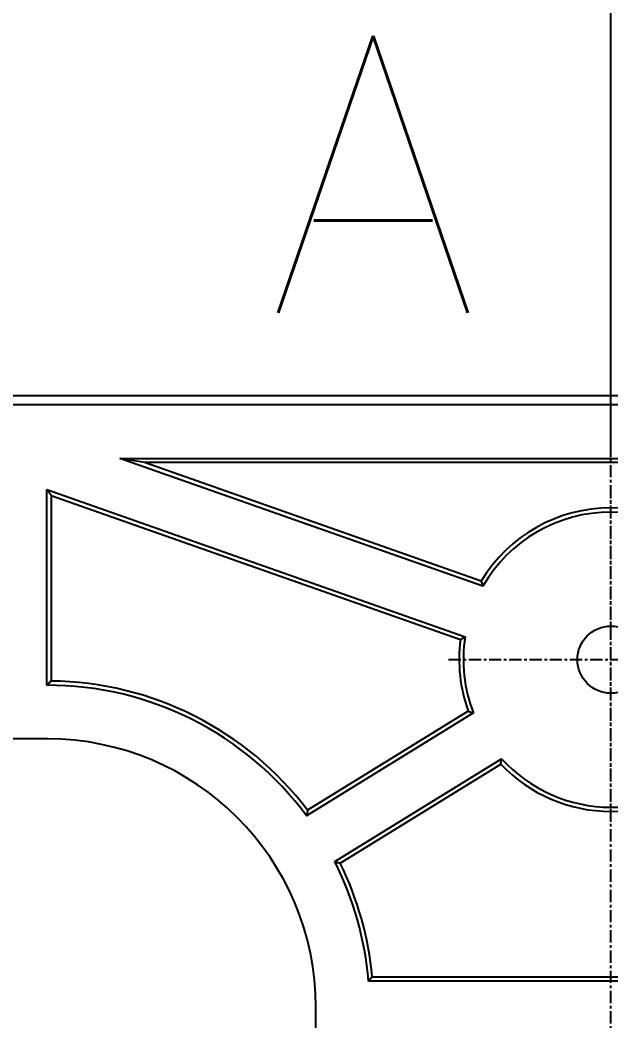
# Model space of a CAD drawing. Extents: x -268 to 907, y 393 to 1224.
# Drawn here: x 227.64 to 249.66, y 995.58 to 1032.88 of the extents above; entities that cross this region are included whole.
import ezdxf

# ---------------------------------------------------------------- set-up
doc = ezdxf.new("R2010")
doc.units = 0
doc.header["$LTSCALE"] = 1.21
doc.header["$MEASUREMENT"] = 0
doc.linetypes.add('CENTER', pattern=[0.6, 0.375, -0.075, 0.075, -0.075])
doc.layers.get('0').update_dxf_attribs({"linetype": 'CONTINUOUS'})
doc.layers.get('DEFPOINTS').update_dxf_attribs({"linetype": 'CONTINUOUS'})
doc.layers.add('DIM', color=82, linetype='CONTINUOUS')
doc.styles.get("Standard").update_dxf_attribs({"font": 'txt', "bigfont": 'gbcbig.shx'})
doc.styles.add('TXT', font='txt.shx', dxfattribs={"bigfont": 'gbcbig.shx'})
doc.dimstyles.new('Y3', dxfattribs={"dimtxt": 3, "dimasz": 2, "dimexe": 0.3, "dimexo": 0.3, "dimgap": 0.66, "dimtad": 0, "dimdec": 4, "dimdsep": 46, "dimtxsty": 'Standard', "dimcen": 0, "dimclrd": 3, "dimclre": 3, "dimadec": 0, "dimazin": 0, "dimtfac": 1, "dimtdec": 4, "dimtofl": 0, "dimtmove": 2, "dimatfit": 3, "dimfxl": 0, "dimtolj": 1, "dimarcsym": 0})

# ---------------------------------------------------------------- blocks, each defined once
blk = doc.blocks.new('_CLOSEDBLANK')
at = {"color": 0, "linetype": 'ByBlock'}
for p, q in [((-1, 0.167), (0, 0)), ((-1, 0.167), (-1, -0.167)), ((0, 0), (-1, -0.167))]:
    blk.add_line(p, q, dxfattribs=at)
blk = doc.blocks.new('*D49')
at = {"layer": 'DEFPOINTS', "color": 0}
for p in [(249.664, 1035.761), (249.664, 1016.385), (166.664, 1015.268)]:
    blk.add_point(p, dxfattribs=at)
at = {"layer": 'DIM', "color": 3, "lineweight": -2}
for p, q in [((166.664, 1015.568), (166.664, 1036.061)), ((249.664, 1016.685), (249.664, 1036.061)), ((168.664, 1035.761), (204.171, 1035.761)), ((247.664, 1035.761), (212.157, 1035.761))]:
    blk.add_line(p, q, dxfattribs=at)
at = {"layer": 'DIM', "color": 3, "lineweight": -2, "xscale": 2, "yscale": 2, "zscale": 2, "rotation": 180}
blk.add_blockref('_CLOSEDBLANK', (166.664, 1035.761), dxfattribs=at)
at = {"layer": 'DIM', "color": 3, "lineweight": -2, "xscale": 2, "yscale": 2, "zscale": 2}
blk.add_blockref('_CLOSEDBLANK', (249.664, 1035.761), dxfattribs=at)
at = {"layer": 'DIM', "color": 0, "insert": (208.164, 1035.761), "char_height": 4, "attachment_point": 5, "style": 'TXT'}
blk.add_mtext('\\A1;83', dxfattribs=at)

msp = doc.modelspace()

# ---------------------------------------------------------------- linework, layer by layer
at = {"color": 7, "linetype": 'Continuous'}
for p, q in [((153.81469, 1018.89201), (345.51334, 1018.89201)), ((345.16414, 1018.5428), (154.16389, 1018.5428)), ((244.89391, 1011.78295), (231.36332, 1016.54225)), ((231.36332, 1016.54225), (267.96471, 1016.54225)), ((232.28413, 1016.38503), (231.36332, 1016.54225)), ((244.82413, 1011.97416), (232.28413, 1016.38503)), ((267.0439, 1016.38503), (232.28413, 1016.38503)), ((228.63935, 1008.09198), (228.63935, 1015.38028)), ((228.79657, 1015.15831), (228.63935, 1015.38028)), ((228.63935, 1015.38028), (244.23028, 1009.89626)), ((228.79657, 1015.15831), (228.79657, 1008.24851)), ((228.79657, 1015.15831), (244.05616, 1009.79084)), ((244.34336, 1007.12286), (238.35672, 1003.43023)), ((244.53592, 1007.05691), (238.3169, 1003.22094)), ((228.66401, 1006.09201), (176.61469, 1006.09201)), ((239.36686, 1001.51871), (245.58588, 1005.35468)), ((239.57175, 1001.46037), (245.55839, 1005.15299)), ((258.70381, 997.06852), (240.62421, 997.06852)), ((240.76826, 997.22575), (258.55977, 997.22575)), ((238.66401, 848.04504), (238.66401, 996.09201))]:
    msp.add_line(p, q, dxfattribs=at)
at = {"color": 1, "linetype": 'CENTER'}
for p, q in [((249.66401, 635.19808), (249.66401, 1018.89201)), ((249.66401, 1002.99504), (249.66401, 1015.09504)), ((243.61401, 1009.04504), (255.71401, 1009.04504))]:
    msp.add_line(p, q, dxfattribs=at)
at = {"color": 7}
for points in [[(244.824, 1011.97, 0), (244.824, 1011.97, 0), (244.825, 1011.97, 0), (244.825, 1011.97, 0), (244.826, 1011.97, 0), (244.826, 1011.97, 0), (244.826, 1011.97, 0), (244.827, 1011.97, 0), (244.827, 1011.97, 0), (244.827, 1011.97, 0), (244.828, 1011.96, 0), (244.828, 1011.96, 0), (244.828, 1011.96, 0), (244.829, 1011.96, 0), (244.829, 1011.96, 0), (244.83, 1011.96, 0), (244.83, 1011.96, 0), (244.83, 1011.96, 0), (244.831, 1011.96, 0), (244.831, 1011.96, 0), (244.831, 1011.95, 0), (244.832, 1011.95, 0), (244.832, 1011.95, 0), (244.832, 1011.95, 0), (244.833, 1011.95, 0), (244.833, 1011.95, 0), (244.834, 1011.95, 0), (244.834, 1011.95, 0), (244.834, 1011.95, 0), (244.835, 1011.95, 0), (244.835, 1011.94, 0), (244.835, 1011.94, 0), (244.836, 1011.94, 0), (244.836, 1011.94, 0), (244.836, 1011.94, 0), (244.837, 1011.94, 0), (244.837, 1011.94, 0), (244.837, 1011.94, 0), (244.838, 1011.94, 0), (244.838, 1011.94, 0), (244.839, 1011.93, 0), (244.839, 1011.93, 0), (244.839, 1011.93, 0), (244.84, 1011.93, 0), (244.84, 1011.93, 0), (244.84, 1011.93, 0), (244.841, 1011.93, 0), (244.841, 1011.93, 0), (244.841, 1011.93, 0), (244.842, 1011.93, 0), (244.842, 1011.92, 0), (244.843, 1011.92, 0), (244.843, 1011.92, 0), (244.843, 1011.92, 0), (244.844, 1011.92, 0), (244.844, 1011.92, 0), (244.844, 1011.92, 0), (244.845, 1011.92, 0), (244.845, 1011.92, 0), (244.845, 1011.92, 0), (244.846, 1011.91, 0), (244.846, 1011.91, 0), (244.847, 1011.91, 0), (244.847, 1011.91, 0), (244.847, 1011.91, 0), (244.848, 1011.91, 0), (244.848, 1011.91, 0), (244.848, 1011.91, 0), (244.849, 1011.91, 0), (244.849, 1011.9, 0), (244.849, 1011.9, 0), (244.85, 1011.9, 0), (244.85, 1011.9, 0), (244.851, 1011.9, 0), (244.851, 1011.9, 0), (244.851, 1011.9, 0), (244.852, 1011.9, 0), (244.852, 1011.9, 0), (244.852, 1011.9, 0), (244.853, 1011.89, 0), (244.853, 1011.89, 0), (244.853, 1011.89, 0), (244.854, 1011.89, 0), (244.854, 1011.89, 0), (244.855, 1011.89, 0), (244.855, 1011.89, 0), (244.855, 1011.89, 0), (244.856, 1011.89, 0), (244.856, 1011.89, 0), (244.856, 1011.88, 0), (244.857, 1011.88, 0), (244.857, 1011.88, 0), (244.857, 1011.88, 0), (244.858, 1011.88, 0), (244.858, 1011.88, 0), (244.859, 1011.88, 0), (244.859, 1011.88, 0), (244.859, 1011.88, 0), (244.86, 1011.88, 0), (244.86, 1011.87, 0), (244.86, 1011.87, 0), (244.861, 1011.87, 0), (244.861, 1011.87, 0), (244.861, 1011.87, 0), (244.862, 1011.87, 0), (244.862, 1011.87, 0), (244.863, 1011.87, 0), (244.863, 1011.87, 0), (244.863, 1011.87, 0), (244.864, 1011.86, 0), (244.864, 1011.86, 0), (244.864, 1011.86, 0), (244.865, 1011.86, 0), (244.865, 1011.86, 0), (244.866, 1011.86, 0), (244.866, 1011.86, 0), (244.866, 1011.86, 0), (244.867, 1011.86, 0), (244.867, 1011.86, 0), (244.867, 1011.85, 0), (244.868, 1011.85, 0), (244.868, 1011.85, 0), (244.868, 1011.85, 0), (244.869, 1011.85, 0), (244.869, 1011.85, 0), (244.87, 1011.85, 0), (244.87, 1011.85, 0), (244.87, 1011.85, 0), (244.871, 1011.85, 0), (244.871, 1011.84, 0), (244.871, 1011.84, 0), (244.872, 1011.84, 0), (244.872, 1011.84, 0), (244.872, 1011.84, 0), (244.873, 1011.84, 0), (244.873, 1011.84, 0), (244.874, 1011.84, 0), (244.874, 1011.84, 0), (244.874, 1011.84, 0), (244.875, 1011.83, 0), (244.875, 1011.83, 0), (244.875, 1011.83, 0), (244.876, 1011.83, 0), (244.876, 1011.83, 0), (244.877, 1011.83, 0), (244.877, 1011.83, 0), (244.877, 1011.83, 0), (244.878, 1011.83, 0), (244.878, 1011.83, 0), (244.878, 1011.82, 0), (244.879, 1011.82, 0), (244.879, 1011.82, 0), (244.879, 1011.82, 0), (244.88, 1011.82, 0), (244.88, 1011.82, 0), (244.881, 1011.82, 0), (244.881, 1011.82, 0), (244.881, 1011.82, 0), (244.882, 1011.82, 0), (244.882, 1011.81, 0), (244.882, 1011.81, 0), (244.883, 1011.81, 0), (244.883, 1011.81, 0), (244.884, 1011.81, 0), (244.884, 1011.81, 0), (244.884, 1011.81, 0), (244.885, 1011.81, 0), (244.885, 1011.81, 0), (244.885, 1011.81, 0), (244.886, 1011.8, 0), (244.886, 1011.8, 0), (244.887, 1011.8, 0), (244.887, 1011.8, 0), (244.887, 1011.8, 0), (244.888, 1011.8, 0), (244.888, 1011.8, 0), (244.888, 1011.8, 0), (244.889, 1011.8, 0), (244.889, 1011.8, 0), (244.889, 1011.79, 0), (244.89, 1011.79, 0), (244.89, 1011.79, 0), (244.891, 1011.79, 0), (244.891, 1011.79, 0), (244.891, 1011.79, 0), (244.892, 1011.79, 0), (244.892, 1011.79, 0), (244.892, 1011.79, 0), (244.893, 1011.79, 0), (244.893, 1011.78, 0), (244.894, 1011.78, 0), (244.894, 1011.78, 0)], [(244.056, 1009.79, 0), (244.057, 1009.79, 0), (244.058, 1009.79, 0), (244.059, 1009.79, 0), (244.06, 1009.79, 0), (244.061, 1009.79, 0), (244.062, 1009.79, 0), (244.063, 1009.79, 0), (244.063, 1009.8, 0), (244.064, 1009.8, 0), (244.065, 1009.8, 0), (244.066, 1009.8, 0), (244.067, 1009.8, 0), (244.068, 1009.8, 0), (244.069, 1009.8, 0), (244.07, 1009.8, 0), (244.071, 1009.8, 0), (244.072, 1009.8, 0), (244.073, 1009.8, 0), (244.073, 1009.8, 0), (244.074, 1009.8, 0), (244.075, 1009.8, 0), (244.076, 1009.8, 0), (244.077, 1009.8, 0), (244.078, 1009.8, 0), (244.079, 1009.8, 0), (244.08, 1009.81, 0), (244.081, 1009.81, 0), (244.082, 1009.81, 0), (244.083, 1009.81, 0), (244.083, 1009.81, 0), (244.084, 1009.81, 0), (244.085, 1009.81, 0), (244.086, 1009.81, 0), (244.087, 1009.81, 0), (244.088, 1009.81, 0), (244.089, 1009.81, 0), (244.09, 1009.81, 0), (244.091, 1009.81, 0), (244.092, 1009.81, 0), (244.093, 1009.81, 0), (244.093, 1009.81, 0), (244.094, 1009.81, 0), (244.095, 1009.81, 0), (244.096, 1009.82, 0), (244.097, 1009.82, 0), (244.098, 1009.82, 0), (244.099, 1009.82, 0), (244.1, 1009.82, 0), (244.101, 1009.82, 0), (244.102, 1009.82, 0), (244.103, 1009.82, 0), (244.103, 1009.82, 0), (244.104, 1009.82, 0), (244.105, 1009.82, 0), (244.106, 1009.82, 0), (244.107, 1009.82, 0), (244.108, 1009.82, 0), (244.109, 1009.82, 0), (244.11, 1009.82, 0), (244.111, 1009.82, 0), (244.112, 1009.82, 0), (244.113, 1009.83, 0), (244.113, 1009.83, 0), (244.114, 1009.83, 0), (244.115, 1009.83, 0), (244.116, 1009.83, 0), (244.117, 1009.83, 0), (244.118, 1009.83, 0), (244.119, 1009.83, 0), (244.12, 1009.83, 0), (244.121, 1009.83, 0), (244.122, 1009.83, 0), (244.123, 1009.83, 0), (244.123, 1009.83, 0), (244.124, 1009.83, 0), (244.125, 1009.83, 0), (244.126, 1009.83, 0), (244.127, 1009.83, 0), (244.128, 1009.83, 0), (244.129, 1009.84, 0), (244.13, 1009.84, 0), (244.131, 1009.84, 0), (244.132, 1009.84, 0), (244.133, 1009.84, 0), (244.133, 1009.84, 0), (244.134, 1009.84, 0), (244.135, 1009.84, 0), (244.136, 1009.84, 0), (244.137, 1009.84, 0), (244.138, 1009.84, 0), (244.139, 1009.84, 0), (244.14, 1009.84, 0), (244.141, 1009.84, 0), (244.142, 1009.84, 0), (244.143, 1009.84, 0), (244.144, 1009.84, 0), (244.144, 1009.84, 0), (244.145, 1009.85, 0), (244.146, 1009.85, 0), (244.147, 1009.85, 0), (244.148, 1009.85, 0), (244.149, 1009.85, 0), (244.15, 1009.85, 0), (244.151, 1009.85, 0), (244.152, 1009.85, 0), (244.153, 1009.85, 0), (244.154, 1009.85, 0), (244.154, 1009.85, 0), (244.155, 1009.85, 0), (244.156, 1009.85, 0), (244.157, 1009.85, 0), (244.158, 1009.85, 0), (244.159, 1009.85, 0), (244.16, 1009.85, 0), (244.161, 1009.85, 0), (244.162, 1009.86, 0), (244.163, 1009.86, 0), (244.164, 1009.86, 0), (244.165, 1009.86, 0), (244.165, 1009.86, 0), (244.166, 1009.86, 0), (244.167, 1009.86, 0), (244.168, 1009.86, 0), (244.169, 1009.86, 0), (244.17, 1009.86, 0), (244.171, 1009.86, 0), (244.172, 1009.86, 0), (244.173, 1009.86, 0), (244.174, 1009.86, 0), (244.175, 1009.86, 0), (244.175, 1009.86, 0), (244.176, 1009.86, 0), (244.177, 1009.86, 0), (244.178, 1009.87, 0), (244.179, 1009.87, 0), (244.18, 1009.87, 0), (244.181, 1009.87, 0), (244.182, 1009.87, 0), (244.183, 1009.87, 0), (244.184, 1009.87, 0), (244.185, 1009.87, 0), (244.186, 1009.87, 0), (244.186, 1009.87, 0), (244.187, 1009.87, 0), (244.188, 1009.87, 0), (244.189, 1009.87, 0), (244.19, 1009.87, 0), (244.191, 1009.87, 0), (244.192, 1009.87, 0), (244.193, 1009.87, 0), (244.194, 1009.87, 0), (244.195, 1009.87, 0), (244.196, 1009.88, 0), (244.196, 1009.88, 0), (244.197, 1009.88, 0), (244.198, 1009.88, 0), (244.199, 1009.88, 0), (244.2, 1009.88, 0), (244.201, 1009.88, 0), (244.202, 1009.88, 0), (244.203, 1009.88, 0), (244.204, 1009.88, 0), (244.205, 1009.88, 0), (244.206, 1009.88, 0), (244.207, 1009.88, 0), (244.207, 1009.88, 0), (244.208, 1009.88, 0), (244.209, 1009.88, 0), (244.21, 1009.88, 0), (244.211, 1009.88, 0), (244.212, 1009.89, 0), (244.213, 1009.89, 0), (244.214, 1009.89, 0), (244.215, 1009.89, 0), (244.216, 1009.89, 0), (244.217, 1009.89, 0), (244.217, 1009.89, 0), (244.218, 1009.89, 0), (244.219, 1009.89, 0), (244.22, 1009.89, 0), (244.221, 1009.89, 0), (244.222, 1009.89, 0), (244.223, 1009.89, 0), (244.224, 1009.89, 0), (244.225, 1009.89, 0), (244.226, 1009.89, 0), (244.227, 1009.89, 0), (244.228, 1009.89, 0), (244.228, 1009.9, 0), (244.229, 1009.9, 0), (244.23, 1009.9, 0)], [(228.639, 1008.09, 0), (228.64, 1008.09, 0), (228.641, 1008.09, 0), (228.642, 1008.09, 0), (228.643, 1008.1, 0), (228.643, 1008.1, 0), (228.644, 1008.1, 0), (228.645, 1008.1, 0), (228.646, 1008.1, 0), (228.647, 1008.1, 0), (228.648, 1008.1, 0), (228.648, 1008.1, 0), (228.649, 1008.1, 0), (228.65, 1008.1, 0), (228.651, 1008.1, 0), (228.652, 1008.1, 0), (228.652, 1008.11, 0), (228.653, 1008.11, 0), (228.654, 1008.11, 0), (228.655, 1008.11, 0), (228.656, 1008.11, 0), (228.657, 1008.11, 0), (228.657, 1008.11, 0), (228.658, 1008.11, 0), (228.659, 1008.11, 0), (228.66, 1008.11, 0), (228.661, 1008.11, 0), (228.662, 1008.11, 0), (228.662, 1008.11, 0), (228.663, 1008.12, 0), (228.664, 1008.12, 0), (228.665, 1008.12, 0), (228.666, 1008.12, 0), (228.666, 1008.12, 0), (228.667, 1008.12, 0), (228.668, 1008.12, 0), (228.669, 1008.12, 0), (228.67, 1008.12, 0), (228.671, 1008.12, 0), (228.671, 1008.12, 0), (228.672, 1008.12, 0), (228.673, 1008.13, 0), (228.674, 1008.13, 0), (228.675, 1008.13, 0), (228.675, 1008.13, 0), (228.676, 1008.13, 0), (228.677, 1008.13, 0), (228.678, 1008.13, 0), (228.679, 1008.13, 0), (228.68, 1008.13, 0), (228.68, 1008.13, 0), (228.681, 1008.13, 0), (228.682, 1008.13, 0), (228.683, 1008.14, 0), (228.684, 1008.14, 0), (228.685, 1008.14, 0), (228.685, 1008.14, 0), (228.686, 1008.14, 0), (228.687, 1008.14, 0), (228.688, 1008.14, 0), (228.689, 1008.14, 0), (228.689, 1008.14, 0), (228.69, 1008.14, 0), (228.691, 1008.14, 0), (228.692, 1008.14, 0), (228.693, 1008.15, 0), (228.694, 1008.15, 0), (228.694, 1008.15, 0), (228.695, 1008.15, 0), (228.696, 1008.15, 0), (228.697, 1008.15, 0), (228.698, 1008.15, 0), (228.698, 1008.15, 0), (228.699, 1008.15, 0), (228.7, 1008.15, 0), (228.701, 1008.15, 0), (228.702, 1008.15, 0), (228.703, 1008.16, 0), (228.703, 1008.16, 0), (228.704, 1008.16, 0), (228.705, 1008.16, 0), (228.706, 1008.16, 0), (228.707, 1008.16, 0), (228.708, 1008.16, 0), (228.708, 1008.16, 0), (228.709, 1008.16, 0), (228.71, 1008.16, 0), (228.711, 1008.16, 0), (228.712, 1008.16, 0), (228.712, 1008.17, 0), (228.713, 1008.17, 0), (228.714, 1008.17, 0), (228.715, 1008.17, 0), (228.716, 1008.17, 0), (228.717, 1008.17, 0), (228.717, 1008.17, 0), (228.718, 1008.17, 0), (228.719, 1008.17, 0), (228.72, 1008.17, 0), (228.721, 1008.17, 0), (228.722, 1008.17, 0), (228.722, 1008.17, 0), (228.723, 1008.18, 0), (228.724, 1008.18, 0), (228.725, 1008.18, 0), (228.726, 1008.18, 0), (228.726, 1008.18, 0), (228.727, 1008.18, 0), (228.728, 1008.18, 0), (228.729, 1008.18, 0), (228.73, 1008.18, 0), (228.731, 1008.18, 0), (228.731, 1008.18, 0), (228.732, 1008.18, 0), (228.733, 1008.19, 0), (228.734, 1008.19, 0), (228.735, 1008.19, 0), (228.736, 1008.19, 0), (228.736, 1008.19, 0), (228.737, 1008.19, 0), (228.738, 1008.19, 0), (228.739, 1008.19, 0), (228.74, 1008.19, 0), (228.74, 1008.19, 0), (228.741, 1008.19, 0), (228.742, 1008.19, 0), (228.743, 1008.2, 0), (228.744, 1008.2, 0), (228.745, 1008.2, 0), (228.745, 1008.2, 0), (228.746, 1008.2, 0), (228.747, 1008.2, 0), (228.748, 1008.2, 0), (228.749, 1008.2, 0), (228.75, 1008.2, 0), (228.75, 1008.2, 0), (228.751, 1008.2, 0), (228.752, 1008.2, 0), (228.753, 1008.21, 0), (228.754, 1008.21, 0), (228.754, 1008.21, 0), (228.755, 1008.21, 0), (228.756, 1008.21, 0), (228.757, 1008.21, 0), (228.758, 1008.21, 0), (228.759, 1008.21, 0), (228.759, 1008.21, 0), (228.76, 1008.21, 0), (228.761, 1008.21, 0), (228.762, 1008.21, 0), (228.763, 1008.21, 0), (228.764, 1008.22, 0), (228.764, 1008.22, 0), (228.765, 1008.22, 0), (228.766, 1008.22, 0), (228.767, 1008.22, 0), (228.768, 1008.22, 0), (228.769, 1008.22, 0), (228.769, 1008.22, 0), (228.77, 1008.22, 0), (228.771, 1008.22, 0), (228.772, 1008.22, 0), (228.773, 1008.22, 0), (228.773, 1008.23, 0), (228.774, 1008.23, 0), (228.775, 1008.23, 0), (228.776, 1008.23, 0), (228.777, 1008.23, 0), (228.778, 1008.23, 0), (228.778, 1008.23, 0), (228.779, 1008.23, 0), (228.78, 1008.23, 0), (228.781, 1008.23, 0), (228.782, 1008.23, 0), (228.783, 1008.23, 0), (228.783, 1008.24, 0), (228.784, 1008.24, 0), (228.785, 1008.24, 0), (228.786, 1008.24, 0), (228.787, 1008.24, 0), (228.787, 1008.24, 0), (228.788, 1008.24, 0), (228.789, 1008.24, 0), (228.79, 1008.24, 0), (228.791, 1008.24, 0), (228.792, 1008.24, 0), (228.792, 1008.24, 0), (228.793, 1008.25, 0), (228.794, 1008.25, 0), (228.795, 1008.25, 0), (228.796, 1008.25, 0), (228.797, 1008.25, 0)], [(244.343, 1007.12, 0), (244.344, 1007.12, 0), (244.345, 1007.12, 0), (244.346, 1007.12, 0), (244.347, 1007.12, 0), (244.348, 1007.12, 0), (244.349, 1007.12, 0), (244.35, 1007.12, 0), (244.351, 1007.12, 0), (244.352, 1007.12, 0), (244.353, 1007.12, 0), (244.354, 1007.12, 0), (244.355, 1007.12, 0), (244.356, 1007.12, 0), (244.357, 1007.12, 0), (244.358, 1007.12, 0), (244.359, 1007.12, 0), (244.36, 1007.12, 0), (244.361, 1007.12, 0), (244.362, 1007.12, 0), (244.363, 1007.12, 0), (244.364, 1007.12, 0), (244.366, 1007.12, 0), (244.367, 1007.11, 0), (244.368, 1007.11, 0), (244.369, 1007.11, 0), (244.37, 1007.11, 0), (244.371, 1007.11, 0), (244.372, 1007.11, 0), (244.373, 1007.11, 0), (244.374, 1007.11, 0), (244.375, 1007.11, 0), (244.376, 1007.11, 0), (244.377, 1007.11, 0), (244.378, 1007.11, 0), (244.379, 1007.11, 0), (244.38, 1007.11, 0), (244.381, 1007.11, 0), (244.382, 1007.11, 0), (244.383, 1007.11, 0), (244.384, 1007.11, 0), (244.385, 1007.11, 0), (244.386, 1007.11, 0), (244.387, 1007.11, 0), (244.388, 1007.11, 0), (244.389, 1007.11, 0), (244.39, 1007.11, 0), (244.391, 1007.11, 0), (244.392, 1007.11, 0), (244.393, 1007.11, 0), (244.394, 1007.11, 0), (244.395, 1007.11, 0), (244.396, 1007.1, 0), (244.397, 1007.1, 0), (244.398, 1007.1, 0), (244.399, 1007.1, 0), (244.4, 1007.1, 0), (244.401, 1007.1, 0), (244.402, 1007.1, 0), (244.403, 1007.1, 0), (244.404, 1007.1, 0), (244.405, 1007.1, 0), (244.406, 1007.1, 0), (244.407, 1007.1, 0), (244.408, 1007.1, 0), (244.409, 1007.1, 0), (244.41, 1007.1, 0), (244.411, 1007.1, 0), (244.412, 1007.1, 0), (244.413, 1007.1, 0), (244.414, 1007.1, 0), (244.415, 1007.1, 0), (244.416, 1007.1, 0), (244.417, 1007.1, 0), (244.418, 1007.1, 0), (244.419, 1007.1, 0), (244.42, 1007.1, 0), (244.421, 1007.1, 0), (244.422, 1007.1, 0), (244.423, 1007.1, 0), (244.424, 1007.09, 0), (244.425, 1007.09, 0), (244.426, 1007.09, 0), (244.427, 1007.09, 0), (244.428, 1007.09, 0), (244.429, 1007.09, 0), (244.43, 1007.09, 0), (244.431, 1007.09, 0), (244.432, 1007.09, 0), (244.433, 1007.09, 0), (244.434, 1007.09, 0), (244.435, 1007.09, 0), (244.436, 1007.09, 0), (244.437, 1007.09, 0), (244.438, 1007.09, 0), (244.439, 1007.09, 0), (244.44, 1007.09, 0), (244.441, 1007.09, 0), (244.442, 1007.09, 0), (244.443, 1007.09, 0), (244.444, 1007.09, 0), (244.445, 1007.09, 0), (244.446, 1007.09, 0), (244.447, 1007.09, 0), (244.448, 1007.09, 0), (244.449, 1007.09, 0), (244.45, 1007.09, 0), (244.451, 1007.09, 0), (244.452, 1007.09, 0), (244.453, 1007.08, 0), (244.454, 1007.08, 0), (244.455, 1007.08, 0), (244.456, 1007.08, 0), (244.457, 1007.08, 0), (244.458, 1007.08, 0), (244.459, 1007.08, 0), (244.46, 1007.08, 0), (244.461, 1007.08, 0), (244.462, 1007.08, 0), (244.463, 1007.08, 0), (244.464, 1007.08, 0), (244.465, 1007.08, 0), (244.466, 1007.08, 0), (244.467, 1007.08, 0), (244.468, 1007.08, 0), (244.469, 1007.08, 0), (244.47, 1007.08, 0), (244.471, 1007.08, 0), (244.472, 1007.08, 0), (244.473, 1007.08, 0), (244.474, 1007.08, 0), (244.475, 1007.08, 0), (244.476, 1007.08, 0), (244.477, 1007.08, 0), (244.478, 1007.08, 0), (244.479, 1007.08, 0), (244.48, 1007.08, 0), (244.481, 1007.08, 0), (244.482, 1007.07, 0), (244.483, 1007.07, 0), (244.484, 1007.07, 0), (244.485, 1007.07, 0), (244.486, 1007.07, 0), (244.487, 1007.07, 0), (244.488, 1007.07, 0), (244.489, 1007.07, 0), (244.49, 1007.07, 0), (244.491, 1007.07, 0), (244.493, 1007.07, 0), (244.494, 1007.07, 0), (244.495, 1007.07, 0), (244.496, 1007.07, 0), (244.497, 1007.07, 0), (244.498, 1007.07, 0), (244.499, 1007.07, 0), (244.5, 1007.07, 0), (244.501, 1007.07, 0), (244.502, 1007.07, 0), (244.503, 1007.07, 0), (244.504, 1007.07, 0), (244.505, 1007.07, 0), (244.506, 1007.07, 0), (244.507, 1007.07, 0), (244.508, 1007.07, 0), (244.509, 1007.07, 0), (244.51, 1007.07, 0), (244.511, 1007.07, 0), (244.512, 1007.07, 0), (244.513, 1007.06, 0), (244.514, 1007.06, 0), (244.515, 1007.06, 0), (244.516, 1007.06, 0), (244.517, 1007.06, 0), (244.518, 1007.06, 0), (244.519, 1007.06, 0), (244.52, 1007.06, 0), (244.521, 1007.06, 0), (244.522, 1007.06, 0), (244.523, 1007.06, 0), (244.524, 1007.06, 0), (244.525, 1007.06, 0), (244.526, 1007.06, 0), (244.527, 1007.06, 0), (244.528, 1007.06, 0), (244.529, 1007.06, 0), (244.53, 1007.06, 0), (244.531, 1007.06, 0), (244.532, 1007.06, 0), (244.533, 1007.06, 0), (244.534, 1007.06, 0), (244.535, 1007.06, 0), (244.536, 1007.06, 0)], [(245.558, 1005.15, 0), (245.559, 1005.15, 0), (245.559, 1005.16, 0), (245.559, 1005.16, 0), (245.559, 1005.16, 0), (245.559, 1005.16, 0), (245.559, 1005.16, 0), (245.559, 1005.16, 0), (245.56, 1005.16, 0), (245.56, 1005.16, 0), (245.56, 1005.16, 0), (245.56, 1005.16, 0), (245.56, 1005.17, 0), (245.56, 1005.17, 0), (245.56, 1005.17, 0), (245.56, 1005.17, 0), (245.561, 1005.17, 0), (245.561, 1005.17, 0), (245.561, 1005.17, 0), (245.561, 1005.17, 0), (245.561, 1005.17, 0), (245.561, 1005.18, 0), (245.561, 1005.18, 0), (245.562, 1005.18, 0), (245.562, 1005.18, 0), (245.562, 1005.18, 0), (245.562, 1005.18, 0), (245.562, 1005.18, 0), (245.562, 1005.18, 0), (245.562, 1005.18, 0), (245.563, 1005.18, 0), (245.563, 1005.19, 0), (245.563, 1005.19, 0), (245.563, 1005.19, 0), (245.563, 1005.19, 0), (245.563, 1005.19, 0), (245.563, 1005.19, 0), (245.564, 1005.19, 0), (245.564, 1005.19, 0), (245.564, 1005.19, 0), (245.564, 1005.2, 0), (245.564, 1005.2, 0), (245.564, 1005.2, 0), (245.564, 1005.2, 0), (245.565, 1005.2, 0), (245.565, 1005.2, 0), (245.565, 1005.2, 0), (245.565, 1005.2, 0), (245.565, 1005.2, 0), (245.565, 1005.2, 0), (245.565, 1005.21, 0), (245.566, 1005.21, 0), (245.566, 1005.21, 0), (245.566, 1005.21, 0), (245.566, 1005.21, 0), (245.566, 1005.21, 0), (245.566, 1005.21, 0), (245.566, 1005.21, 0), (245.566, 1005.21, 0), (245.567, 1005.22, 0), (245.567, 1005.22, 0), (245.567, 1005.22, 0), (245.567, 1005.22, 0), (245.567, 1005.22, 0), (245.567, 1005.22, 0), (245.567, 1005.22, 0), (245.568, 1005.22, 0), (245.568, 1005.22, 0), (245.568, 1005.22, 0), (245.568, 1005.23, 0), (245.568, 1005.23, 0), (245.568, 1005.23, 0), (245.568, 1005.23, 0), (245.569, 1005.23, 0), (245.569, 1005.23, 0), (245.569, 1005.23, 0), (245.569, 1005.23, 0), (245.569, 1005.23, 0), (245.569, 1005.24, 0), (245.569, 1005.24, 0), (245.57, 1005.24, 0), (245.57, 1005.24, 0), (245.57, 1005.24, 0), (245.57, 1005.24, 0), (245.57, 1005.24, 0), (245.57, 1005.24, 0), (245.57, 1005.24, 0), (245.571, 1005.24, 0), (245.571, 1005.25, 0), (245.571, 1005.25, 0), (245.571, 1005.25, 0), (245.571, 1005.25, 0), (245.571, 1005.25, 0), (245.571, 1005.25, 0), (245.572, 1005.25, 0), (245.572, 1005.25, 0), (245.572, 1005.25, 0), (245.572, 1005.26, 0), (245.572, 1005.26, 0), (245.572, 1005.26, 0), (245.572, 1005.26, 0), (245.573, 1005.26, 0), (245.573, 1005.26, 0), (245.573, 1005.26, 0), (245.573, 1005.26, 0), (245.573, 1005.26, 0), (245.573, 1005.26, 0), (245.573, 1005.27, 0), (245.574, 1005.27, 0), (245.574, 1005.27, 0), (245.574, 1005.27, 0), (245.574, 1005.27, 0), (245.574, 1005.27, 0), (245.574, 1005.27, 0), (245.575, 1005.27, 0), (245.575, 1005.27, 0), (245.575, 1005.28, 0), (245.575, 1005.28, 0), (245.575, 1005.28, 0), (245.575, 1005.28, 0), (245.575, 1005.28, 0), (245.576, 1005.28, 0), (245.576, 1005.28, 0), (245.576, 1005.28, 0), (245.576, 1005.28, 0), (245.576, 1005.29, 0), (245.576, 1005.29, 0), (245.576, 1005.29, 0), (245.577, 1005.29, 0), (245.577, 1005.29, 0), (245.577, 1005.29, 0), (245.577, 1005.29, 0), (245.577, 1005.29, 0), (245.577, 1005.29, 0), (245.577, 1005.29, 0), (245.578, 1005.3, 0), (245.578, 1005.3, 0), (245.578, 1005.3, 0), (245.578, 1005.3, 0), (245.578, 1005.3, 0), (245.578, 1005.3, 0), (245.578, 1005.3, 0), (245.579, 1005.3, 0), (245.579, 1005.3, 0), (245.579, 1005.31, 0), (245.579, 1005.31, 0), (245.579, 1005.31, 0), (245.579, 1005.31, 0), (245.579, 1005.31, 0), (245.58, 1005.31, 0), (245.58, 1005.31, 0), (245.58, 1005.31, 0), (245.58, 1005.31, 0), (245.58, 1005.31, 0), (245.58, 1005.32, 0), (245.581, 1005.32, 0), (245.581, 1005.32, 0), (245.581, 1005.32, 0), (245.581, 1005.32, 0), (245.581, 1005.32, 0), (245.581, 1005.32, 0), (245.581, 1005.32, 0), (245.582, 1005.32, 0), (245.582, 1005.33, 0), (245.582, 1005.33, 0), (245.582, 1005.33, 0), (245.582, 1005.33, 0), (245.582, 1005.33, 0), (245.582, 1005.33, 0), (245.583, 1005.33, 0), (245.583, 1005.33, 0), (245.583, 1005.33, 0), (245.583, 1005.33, 0), (245.583, 1005.34, 0), (245.583, 1005.34, 0), (245.583, 1005.34, 0), (245.584, 1005.34, 0), (245.584, 1005.34, 0), (245.584, 1005.34, 0), (245.584, 1005.34, 0), (245.584, 1005.34, 0), (245.584, 1005.34, 0), (245.585, 1005.35, 0), (245.585, 1005.35, 0), (245.585, 1005.35, 0), (245.585, 1005.35, 0), (245.585, 1005.35, 0), (245.585, 1005.35, 0), (245.585, 1005.35, 0), (245.586, 1005.35, 0), (245.586, 1005.35, 0), (245.586, 1005.35, 0)], [(238.357, 1003.43, 0), (238.357, 1003.43, 0), (238.356, 1003.43, 0), (238.356, 1003.43, 0), (238.356, 1003.43, 0), (238.356, 1003.42, 0), (238.355, 1003.42, 0), (238.355, 1003.42, 0), (238.355, 1003.42, 0), (238.355, 1003.42, 0), (238.355, 1003.42, 0), (238.354, 1003.42, 0), (238.354, 1003.42, 0), (238.354, 1003.42, 0), (238.354, 1003.41, 0), (238.354, 1003.41, 0), (238.353, 1003.41, 0), (238.353, 1003.41, 0), (238.353, 1003.41, 0), (238.353, 1003.41, 0), (238.353, 1003.41, 0), (238.352, 1003.41, 0), (238.352, 1003.41, 0), (238.352, 1003.41, 0), (238.352, 1003.4, 0), (238.352, 1003.4, 0), (238.351, 1003.4, 0), (238.351, 1003.4, 0), (238.351, 1003.4, 0), (238.351, 1003.4, 0), (238.351, 1003.4, 0), (238.35, 1003.4, 0), (238.35, 1003.4, 0), (238.35, 1003.39, 0), (238.35, 1003.39, 0), (238.35, 1003.39, 0), (238.349, 1003.39, 0), (238.349, 1003.39, 0), (238.349, 1003.39, 0), (238.349, 1003.39, 0), (238.348, 1003.39, 0), (238.348, 1003.39, 0), (238.348, 1003.38, 0), (238.348, 1003.38, 0), (238.348, 1003.38, 0), (238.347, 1003.38, 0), (238.347, 1003.38, 0), (238.347, 1003.38, 0), (238.347, 1003.38, 0), (238.347, 1003.38, 0), (238.346, 1003.38, 0), (238.346, 1003.37, 0), (238.346, 1003.37, 0), (238.346, 1003.37, 0), (238.346, 1003.37, 0), (238.345, 1003.37, 0), (238.345, 1003.37, 0), (238.345, 1003.37, 0), (238.345, 1003.37, 0), (238.345, 1003.37, 0), (238.344, 1003.36, 0), (238.344, 1003.36, 0), (238.344, 1003.36, 0), (238.344, 1003.36, 0), (238.344, 1003.36, 0), (238.343, 1003.36, 0), (238.343, 1003.36, 0), (238.343, 1003.36, 0), (238.343, 1003.36, 0), (238.342, 1003.35, 0), (238.342, 1003.35, 0), (238.342, 1003.35, 0), (238.342, 1003.35, 0), (238.342, 1003.35, 0), (238.341, 1003.35, 0), (238.341, 1003.35, 0), (238.341, 1003.35, 0), (238.341, 1003.35, 0), (238.341, 1003.34, 0), (238.34, 1003.34, 0), (238.34, 1003.34, 0), (238.34, 1003.34, 0), (238.34, 1003.34, 0), (238.34, 1003.34, 0), (238.339, 1003.34, 0), (238.339, 1003.34, 0), (238.339, 1003.34, 0), (238.339, 1003.33, 0), (238.339, 1003.33, 0), (238.338, 1003.33, 0), (238.338, 1003.33, 0), (238.338, 1003.33, 0), (238.338, 1003.33, 0), (238.337, 1003.33, 0), (238.337, 1003.33, 0), (238.337, 1003.33, 0), (238.337, 1003.33, 0), (238.337, 1003.32, 0), (238.336, 1003.32, 0), (238.336, 1003.32, 0), (238.336, 1003.32, 0), (238.336, 1003.32, 0), (238.336, 1003.32, 0), (238.335, 1003.32, 0), (238.335, 1003.32, 0), (238.335, 1003.32, 0), (238.335, 1003.31, 0), (238.335, 1003.31, 0), (238.334, 1003.31, 0), (238.334, 1003.31, 0), (238.334, 1003.31, 0), (238.334, 1003.31, 0), (238.334, 1003.31, 0), (238.333, 1003.31, 0), (238.333, 1003.31, 0), (238.333, 1003.3, 0), (238.333, 1003.3, 0), (238.332, 1003.3, 0), (238.332, 1003.3, 0), (238.332, 1003.3, 0), (238.332, 1003.3, 0), (238.332, 1003.3, 0), (238.331, 1003.3, 0), (238.331, 1003.3, 0), (238.331, 1003.29, 0), (238.331, 1003.29, 0), (238.331, 1003.29, 0), (238.33, 1003.29, 0), (238.33, 1003.29, 0), (238.33, 1003.29, 0), (238.33, 1003.29, 0), (238.33, 1003.29, 0), (238.329, 1003.29, 0), (238.329, 1003.28, 0), (238.329, 1003.28, 0), (238.329, 1003.28, 0), (238.328, 1003.28, 0), (238.328, 1003.28, 0), (238.328, 1003.28, 0), (238.328, 1003.28, 0), (238.328, 1003.28, 0), (238.327, 1003.28, 0), (238.327, 1003.27, 0), (238.327, 1003.27, 0), (238.327, 1003.27, 0), (238.327, 1003.27, 0), (238.326, 1003.27, 0), (238.326, 1003.27, 0), (238.326, 1003.27, 0), (238.326, 1003.27, 0), (238.326, 1003.27, 0), (238.325, 1003.26, 0), (238.325, 1003.26, 0), (238.325, 1003.26, 0), (238.325, 1003.26, 0), (238.324, 1003.26, 0), (238.324, 1003.26, 0), (238.324, 1003.26, 0), (238.324, 1003.26, 0), (238.324, 1003.26, 0), (238.323, 1003.25, 0), (238.323, 1003.25, 0), (238.323, 1003.25, 0), (238.323, 1003.25, 0), (238.323, 1003.25, 0), (238.322, 1003.25, 0), (238.322, 1003.25, 0), (238.322, 1003.25, 0), (238.322, 1003.25, 0), (238.322, 1003.25, 0), (238.321, 1003.24, 0), (238.321, 1003.24, 0), (238.321, 1003.24, 0), (238.321, 1003.24, 0), (238.32, 1003.24, 0), (238.32, 1003.24, 0), (238.32, 1003.24, 0), (238.32, 1003.24, 0), (238.32, 1003.24, 0), (238.319, 1003.23, 0), (238.319, 1003.23, 0), (238.319, 1003.23, 0), (238.319, 1003.23, 0), (238.319, 1003.23, 0), (238.318, 1003.23, 0), (238.318, 1003.23, 0), (238.318, 1003.23, 0), (238.318, 1003.23, 0), (238.318, 1003.22, 0), (238.317, 1003.22, 0), (238.317, 1003.22, 0), (238.317, 1003.22, 0)], [(239.367, 1001.52, 0), (239.368, 1001.52, 0), (239.369, 1001.52, 0), (239.37, 1001.52, 0), (239.371, 1001.52, 0), (239.372, 1001.52, 0), (239.373, 1001.52, 0), (239.374, 1001.52, 0), (239.375, 1001.52, 0), (239.377, 1001.52, 0), (239.378, 1001.52, 0), (239.379, 1001.52, 0), (239.38, 1001.52, 0), (239.381, 1001.51, 0), (239.382, 1001.51, 0), (239.383, 1001.51, 0), (239.384, 1001.51, 0), (239.385, 1001.51, 0), (239.386, 1001.51, 0), (239.387, 1001.51, 0), (239.388, 1001.51, 0), (239.389, 1001.51, 0), (239.39, 1001.51, 0), (239.392, 1001.51, 0), (239.393, 1001.51, 0), (239.394, 1001.51, 0), (239.395, 1001.51, 0), (239.396, 1001.51, 0), (239.397, 1001.51, 0), (239.398, 1001.51, 0), (239.399, 1001.51, 0), (239.4, 1001.51, 0), (239.401, 1001.51, 0), (239.402, 1001.51, 0), (239.403, 1001.51, 0), (239.404, 1001.51, 0), (239.405, 1001.51, 0), (239.407, 1001.51, 0), (239.408, 1001.51, 0), (239.409, 1001.51, 0), (239.41, 1001.51, 0), (239.411, 1001.51, 0), (239.412, 1001.51, 0), (239.413, 1001.51, 0), (239.414, 1001.51, 0), (239.415, 1001.51, 0), (239.416, 1001.5, 0), (239.417, 1001.5, 0), (239.418, 1001.5, 0), (239.419, 1001.5, 0), (239.421, 1001.5, 0), (239.422, 1001.5, 0), (239.423, 1001.5, 0), (239.424, 1001.5, 0), (239.425, 1001.5, 0), (239.426, 1001.5, 0), (239.427, 1001.5, 0), (239.428, 1001.5, 0), (239.429, 1001.5, 0), (239.43, 1001.5, 0), (239.431, 1001.5, 0), (239.432, 1001.5, 0), (239.433, 1001.5, 0), (239.434, 1001.5, 0), (239.436, 1001.5, 0), (239.437, 1001.5, 0), (239.438, 1001.5, 0), (239.439, 1001.5, 0), (239.44, 1001.5, 0), (239.441, 1001.5, 0), (239.442, 1001.5, 0), (239.443, 1001.5, 0), (239.444, 1001.5, 0), (239.445, 1001.5, 0), (239.446, 1001.5, 0), (239.447, 1001.5, 0), (239.448, 1001.5, 0), (239.45, 1001.5, 0), (239.451, 1001.5, 0), (239.452, 1001.49, 0), (239.453, 1001.49, 0), (239.454, 1001.49, 0), (239.455, 1001.49, 0), (239.456, 1001.49, 0), (239.457, 1001.49, 0), (239.458, 1001.49, 0), (239.459, 1001.49, 0), (239.46, 1001.49, 0), (239.461, 1001.49, 0), (239.462, 1001.49, 0), (239.463, 1001.49, 0), (239.465, 1001.49, 0), (239.466, 1001.49, 0), (239.467, 1001.49, 0), (239.468, 1001.49, 0), (239.469, 1001.49, 0), (239.47, 1001.49, 0), (239.471, 1001.49, 0), (239.472, 1001.49, 0), (239.473, 1001.49, 0), (239.474, 1001.49, 0), (239.475, 1001.49, 0), (239.476, 1001.49, 0), (239.477, 1001.49, 0), (239.478, 1001.49, 0), (239.48, 1001.49, 0), (239.481, 1001.49, 0), (239.482, 1001.49, 0), (239.483, 1001.49, 0), (239.484, 1001.49, 0), (239.485, 1001.49, 0), (239.486, 1001.48, 0), (239.487, 1001.48, 0), (239.488, 1001.48, 0), (239.489, 1001.48, 0), (239.49, 1001.48, 0), (239.491, 1001.48, 0), (239.492, 1001.48, 0), (239.493, 1001.48, 0), (239.495, 1001.48, 0), (239.496, 1001.48, 0), (239.497, 1001.48, 0), (239.498, 1001.48, 0), (239.499, 1001.48, 0), (239.5, 1001.48, 0), (239.501, 1001.48, 0), (239.502, 1001.48, 0), (239.503, 1001.48, 0), (239.504, 1001.48, 0), (239.505, 1001.48, 0), (239.506, 1001.48, 0), (239.507, 1001.48, 0), (239.508, 1001.48, 0), (239.51, 1001.48, 0), (239.511, 1001.48, 0), (239.512, 1001.48, 0), (239.513, 1001.48, 0), (239.514, 1001.48, 0), (239.515, 1001.48, 0), (239.516, 1001.48, 0), (239.517, 1001.48, 0), (239.518, 1001.48, 0), (239.519, 1001.48, 0), (239.52, 1001.48, 0), (239.521, 1001.47, 0), (239.522, 1001.47, 0), (239.524, 1001.47, 0), (239.525, 1001.47, 0), (239.526, 1001.47, 0), (239.527, 1001.47, 0), (239.528, 1001.47, 0), (239.529, 1001.47, 0), (239.53, 1001.47, 0), (239.531, 1001.47, 0), (239.532, 1001.47, 0), (239.533, 1001.47, 0), (239.534, 1001.47, 0), (239.535, 1001.47, 0), (239.536, 1001.47, 0), (239.537, 1001.47, 0), (239.539, 1001.47, 0), (239.54, 1001.47, 0), (239.541, 1001.47, 0), (239.542, 1001.47, 0), (239.543, 1001.47, 0), (239.544, 1001.47, 0), (239.545, 1001.47, 0), (239.546, 1001.47, 0), (239.547, 1001.47, 0), (239.548, 1001.47, 0), (239.549, 1001.47, 0), (239.55, 1001.47, 0), (239.551, 1001.47, 0), (239.552, 1001.47, 0), (239.554, 1001.47, 0), (239.555, 1001.47, 0), (239.556, 1001.46, 0), (239.557, 1001.46, 0), (239.558, 1001.46, 0), (239.559, 1001.46, 0), (239.56, 1001.46, 0), (239.561, 1001.46, 0), (239.562, 1001.46, 0), (239.563, 1001.46, 0), (239.564, 1001.46, 0), (239.565, 1001.46, 0), (239.566, 1001.46, 0), (239.567, 1001.46, 0), (239.569, 1001.46, 0), (239.57, 1001.46, 0), (239.571, 1001.46, 0), (239.572, 1001.46, 0)], [(240.768, 997.226, 0), (240.768, 997.225, 0), (240.767, 997.224, 0), (240.766, 997.223, 0), (240.765, 997.222, 0), (240.764, 997.222, 0), (240.764, 997.221, 0), (240.763, 997.22, 0), (240.762, 997.219, 0), (240.761, 997.218, 0), (240.761, 997.217, 0), (240.76, 997.217, 0), (240.759, 997.216, 0), (240.758, 997.215, 0), (240.758, 997.214, 0), (240.757, 997.213, 0), (240.756, 997.213, 0), (240.755, 997.212, 0), (240.755, 997.211, 0), (240.754, 997.21, 0), (240.753, 997.209, 0), (240.752, 997.208, 0), (240.752, 997.208, 0), (240.751, 997.207, 0), (240.75, 997.206, 0), (240.749, 997.205, 0), (240.749, 997.204, 0), (240.748, 997.203, 0), (240.747, 997.203, 0), (240.746, 997.202, 0), (240.746, 997.201, 0), (240.745, 997.2, 0), (240.744, 997.199, 0), (240.743, 997.199, 0), (240.743, 997.198, 0), (240.742, 997.197, 0), (240.741, 997.196, 0), (240.74, 997.195, 0), (240.74, 997.194, 0), (240.739, 997.194, 0), (240.738, 997.193, 0), (240.737, 997.192, 0), (240.737, 997.191, 0), (240.736, 997.19, 0), (240.735, 997.189, 0), (240.734, 997.189, 0), (240.734, 997.188, 0), (240.733, 997.187, 0), (240.732, 997.186, 0), (240.731, 997.185, 0), (240.731, 997.185, 0), (240.73, 997.184, 0), (240.729, 997.183, 0), (240.728, 997.182, 0), (240.728, 997.181, 0), (240.727, 997.18, 0), (240.726, 997.18, 0), (240.725, 997.179, 0), (240.725, 997.178, 0), (240.724, 997.177, 0), (240.723, 997.176, 0), (240.722, 997.175, 0), (240.722, 997.175, 0), (240.721, 997.174, 0), (240.72, 997.173, 0), (240.719, 997.172, 0), (240.719, 997.171, 0), (240.718, 997.17, 0), (240.717, 997.17, 0), (240.716, 997.169, 0), (240.716, 997.168, 0), (240.715, 997.167, 0), (240.714, 997.166, 0), (240.713, 997.166, 0), (240.713, 997.165, 0), (240.712, 997.164, 0), (240.711, 997.163, 0), (240.71, 997.162, 0), (240.71, 997.161, 0), (240.709, 997.161, 0), (240.708, 997.16, 0), (240.707, 997.159, 0), (240.707, 997.158, 0), (240.706, 997.157, 0), (240.705, 997.156, 0), (240.704, 997.156, 0), (240.704, 997.155, 0), (240.703, 997.154, 0), (240.702, 997.153, 0), (240.701, 997.152, 0), (240.701, 997.152, 0), (240.7, 997.151, 0), (240.699, 997.15, 0), (240.698, 997.149, 0), (240.697, 997.148, 0), (240.697, 997.147, 0), (240.696, 997.147, 0), (240.695, 997.146, 0), (240.694, 997.145, 0), (240.694, 997.144, 0), (240.693, 997.143, 0), (240.692, 997.142, 0), (240.691, 997.142, 0), (240.691, 997.141, 0), (240.69, 997.14, 0), (240.689, 997.139, 0), (240.688, 997.138, 0), (240.688, 997.138, 0), (240.687, 997.137, 0), (240.686, 997.136, 0), (240.685, 997.135, 0), (240.685, 997.134, 0), (240.684, 997.133, 0), (240.683, 997.133, 0), (240.682, 997.132, 0), (240.682, 997.131, 0), (240.681, 997.13, 0), (240.68, 997.129, 0), (240.679, 997.129, 0), (240.679, 997.128, 0), (240.678, 997.127, 0), (240.677, 997.126, 0), (240.676, 997.125, 0), (240.676, 997.124, 0), (240.675, 997.124, 0), (240.674, 997.123, 0), (240.673, 997.122, 0), (240.673, 997.121, 0), (240.672, 997.12, 0), (240.671, 997.119, 0), (240.67, 997.119, 0), (240.67, 997.118, 0), (240.669, 997.117, 0), (240.668, 997.116, 0), (240.667, 997.115, 0), (240.667, 997.115, 0), (240.666, 997.114, 0), (240.665, 997.113, 0), (240.664, 997.112, 0), (240.664, 997.111, 0), (240.663, 997.11, 0), (240.662, 997.11, 0), (240.661, 997.109, 0), (240.66, 997.108, 0), (240.66, 997.107, 0), (240.659, 997.106, 0), (240.658, 997.105, 0), (240.657, 997.105, 0), (240.657, 997.104, 0), (240.656, 997.103, 0), (240.655, 997.102, 0), (240.654, 997.101, 0), (240.654, 997.101, 0), (240.653, 997.1, 0), (240.652, 997.099, 0), (240.651, 997.098, 0), (240.651, 997.097, 0), (240.65, 997.096, 0), (240.649, 997.096, 0), (240.648, 997.095, 0), (240.648, 997.094, 0), (240.647, 997.093, 0), (240.646, 997.092, 0), (240.645, 997.092, 0), (240.645, 997.091, 0), (240.644, 997.09, 0), (240.643, 997.089, 0), (240.642, 997.088, 0), (240.642, 997.087, 0), (240.641, 997.087, 0), (240.64, 997.086, 0), (240.639, 997.085, 0), (240.639, 997.084, 0), (240.638, 997.083, 0), (240.637, 997.082, 0), (240.636, 997.082, 0), (240.636, 997.081, 0), (240.635, 997.08, 0), (240.634, 997.079, 0), (240.633, 997.078, 0), (240.633, 997.078, 0), (240.632, 997.077, 0), (240.631, 997.076, 0), (240.63, 997.075, 0), (240.63, 997.074, 0), (240.629, 997.073, 0), (240.628, 997.073, 0), (240.627, 997.072, 0), (240.626, 997.071, 0), (240.626, 997.07, 0), (240.625, 997.069, 0), (240.624, 997.069, 0)]]:
    msp.add_polyline3d(points, dxfattribs=at)
at = {"color": 7, "linetype": 'Continuous'}
msp.add_circle((249.66401, 1009.04504), 1.25, dxfattribs=at)
for centre, radius, start, end in [((249.66401, 1009.04504), 5.65722, 31.182549, 148.817451), ((249.66401, 1009.04504), 5.5, 29.854676, 150.145324), ((249.66401, 1009.04504), 5.65722, 172.424559, 199.863202), ((249.66401, 1009.04504), 5.5, 171.096687, 201.191075), ((228.66401, 996.09201), 12.15722, 37.128904, 89.375244), ((228.66401, 996.09201), 12, 36.446948, 90.117757), ((228.66401, 996.09201), 10, 0, 90), ((249.66401, 1009.04504), 5.5, 222.142438, 317.857562), ((249.66401, 1009.04504), 5.65722, 223.470311, 316.529689), ((228.66401, 996.09201), 12, 4.667697, 26.886565), ((228.66401, 996.09201), 12.15722, 5.35099, 26.204609)]:
    msp.add_arc(centre, radius, start, end, dxfattribs=at)

# ---------------------------------------------------------------- texts
at = {"layer": 'DIM', "color": 1, "insert": (236.81758, 1032.29027), "char_height": 10.31606, "attachment_point": 1}
msp.add_mtext_dynamic_manual_height_columns('A', width=123.0802392, gutter_width=1, heights=[0], dxfattribs=at)

# ---------------------------------------------------------------- dimensions: what is measured, and where the dimension line sits
at = {"layer": 'DIM', "color": 0}
dim = msp.add_linear_dim(base=(249.66401, 1035.7613), p1=(166.66401, 1015.26799), p2=(249.66401, 1016.38503), dimstyle='Y3', override={"dimtxt": 4, "dimdec": 2, "dimtxsty": 'TXT', "dimblk": 'CLOSEDBLANK', "dimtdec": 2, "dimtmove": 0, "dimldrblk": 'CLOSEDBLANK', "dimtzin": 0}, dxfattribs=at)
dim.commit()
dim.dimension.update_dxf_attribs({"geometry": '*D49', "text_midpoint": (208.16401, 1035.7613), "dimtype": 160})

doc.saveas('drawing.dxf')
